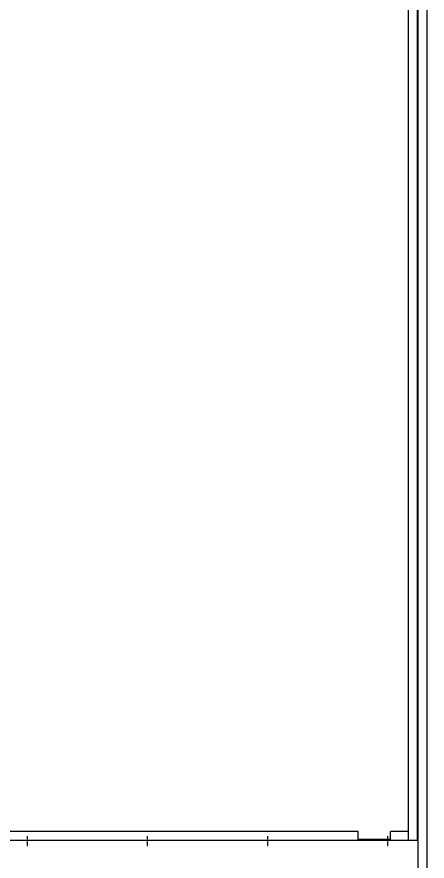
# Model space of a CAD drawing. Header units: millimetres. Extents: x 2784 to 32191, y 2597 to 23392.
# Drawn here: x 14979 to 15662, y 9122 to 10528 of the extents above; entities that cross this region are included whole.
import ezdxf

# ---------------------------------------------------------------- set-up
doc = ezdxf.new("R2010")
doc.units = ezdxf.units.MM
doc.linetypes.add('CENTER', pattern=[2, 1.25, -0.25, 0.25, -0.25])
doc.layers.add('center', color=1, linetype='CENTER')

# ---------------------------------------------------------------- blocks, each defined once
blk = doc.blocks.new('A$C1F404FBA')
for p, q in [((1010.5, 0), (1010.5, 2586)), ((1025.5, 0), (1025.5, 2586))]:
    blk.add_line(p, q)
blk = doc.blocks.new('A$C598110FA')
for p, q in [((1085, 9.5), (1085, 2265.5)), ((1085, 9.5), (1085, 2265.5)), ((1100, 9.5), (1100, 2265.5)), ((1100, 9.5), (1100, 2265.5)), ((1100, 9.5), (1100, 2265.5)), ((1100, 9.5), (1100, 2265.5)), ((1100, 9.5), (1100, 2265.5)), ((1100, 9.5), (1100, 2265.5)), ((1100, 39.5), (1100, 9.5)), ((1100, 39.5), (1100, 9.5)), ((1001, 24.5), (15, 24.5)), ((1001, 9.5), (1001, 24.5)), ((1055, 9.5), (1055, 24.5)), ((1085, 24.5), (1055, 24.5)), ((1100, 9.5), (0, 9.5)), ((1055, 11.5), (1001, 11.5)), ((1100, 9.5), (1058, 9.5))]:
    blk.add_line(p, q)
at = {"layer": 'center'}
for p, q in [((450, 17), (450, 0)), ((650, 17), (650, 0)), ((850, 17), (850, 0)), ((1050, 17), (1050, 0)), ((1050, 17), (1050, 0))]:
    blk.add_line(p, q, dxfattribs=at)
blk = doc.blocks.new('1')
blk.add_blockref('A$C1F404FBA', (14636.2, 8919.8))
at = {"color": 7}
blk.add_blockref('A$C598110FA', (14545.8, 9146.2), dxfattribs=at)
blk = doc.blocks.new('1.')
blk.add_blockref('1', (0, 0))

msp = doc.modelspace()

# ---------------------------------------------------------------- block references
msp.add_blockref('1.', (0, 0))

doc.saveas('drawing.dxf')
